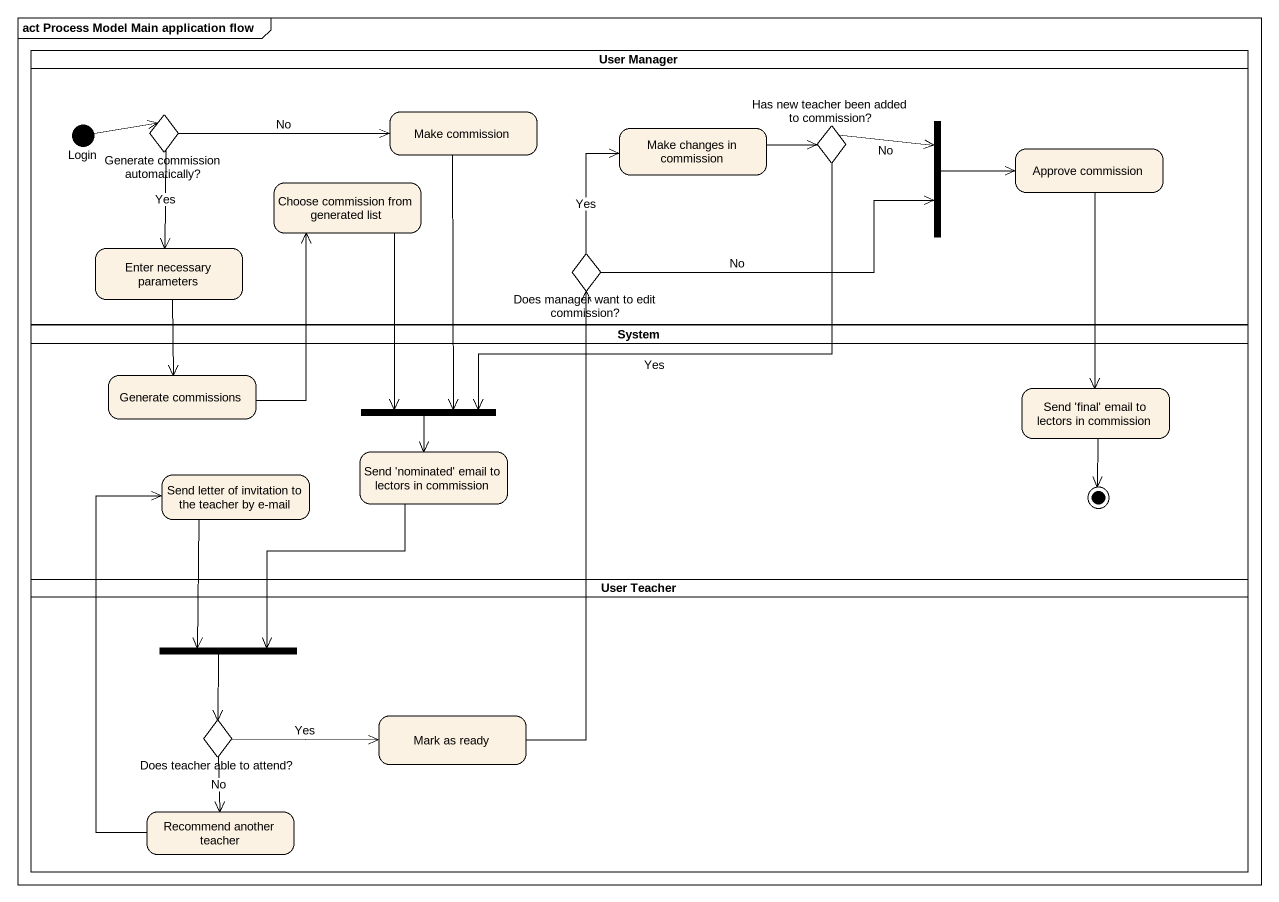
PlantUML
@startuml
mainframe act Process Model Main application flow
hide empty description
state "User Manager" as User_Manager <<partition>> {
  state "Make commission" as Make_commission
  state Login <<start>>
  state "Generate commission automatically?" as Generate_commission <<choice>>
  state "Make changes in commission" as Make_changes_in_commission
  state "Has new teacher been added to commission?" as Has_new_teacher_been_added <<choice>>
  state fork1 <<join>>
  state "Approve commission" as Approve_commission
  state "Choose commission from generated list" as Choose_commission_from
  state "Enter necessary parameters" as Enter_necessary_parameters
  state "Does manager want to edit commission?" as Does_manager_want_to_edit <<choice>>
}
state System <<partition>> {
  state "Generate commissions" as Generate_commissions
  state "Send 'final' email to lectors in commission" as Send_final_email_to_lectors
  state "Send 'nominated' email to lectors in commission" as Send_nominated_email_to
  state fork2 <<join>>
  state "Send letter of invitation to the teacher by e-mail" as Send_letter_of_invitation
  Send_final_email_to_lectors --> [*]
}
state "User Teacher" as User_Teacher <<partition>> {
  state fork3 <<join>>
  state "Does teacher able to attend?" as Does_teacher_able_to_attend <<choice>>
  state "Mark as ready" as Mark_as_ready
  state "Recommend another teacher" as Recommend_another_teacher
}
Make_commission --> fork2
Login -right-> Generate_commission
Generate_commission -right-> Make_commission : No
Generate_commission --> Enter_necessary_parameters : Yes
Make_changes_in_commission -right-> Has_new_teacher_been_added
Has_new_teacher_been_added -right-> fork1 : No
Has_new_teacher_been_added --> fork2 : Yes
fork1 -right-> Approve_commission
Approve_commission --> Send_final_email_to_lectors
Choose_commission_from --> fork2
Enter_necessary_parameters --> Generate_commissions
Does_manager_want_to_edit -up-> Make_changes_in_commission : Yes
Does_manager_want_to_edit -right-> fork1 : No
Generate_commissions -up-> Choose_commission_from
Send_nominated_email_to --> fork3
fork2 --> Send_nominated_email_to
Send_letter_of_invitation --> fork3
fork3 --> Does_teacher_able_to_attend
Does_teacher_able_to_attend -right-> Mark_as_ready : Yes
Does_teacher_able_to_attend --> Recommend_another_teacher : No
Mark_as_ready -up-> Does_manager_want_to_edit
Recommend_another_teacher -up-> Send_letter_of_invitation
@enduml
